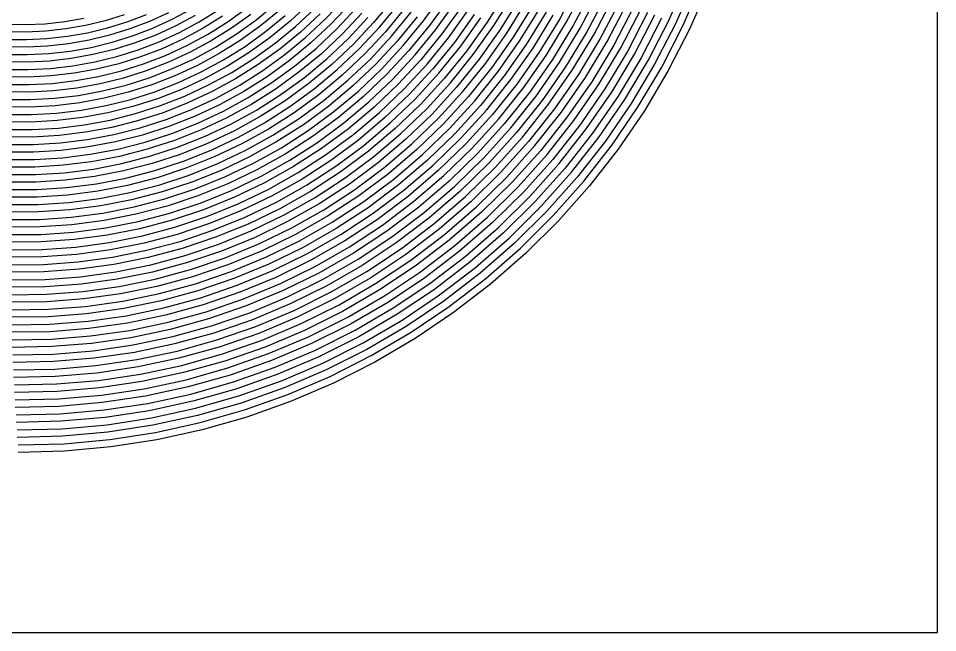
# Model space of a CAD drawing. Header units: metres. Extents: x -61 to 61, y -61 to 61.
# Drawn here: x 0 to 61.2, y -61.2 to -20.3 of the extents above; entities that cross this region are included whole.
import ezdxf

# ---------------------------------------------------------------- set-up
doc = ezdxf.new("R2010")
doc.units = ezdxf.units.M
doc.header["$MEASUREMENT"] = 0
doc.layers.add('2', color=7, linetype='Continuous')

msp = doc.modelspace()

# ---------------------------------------------------------------- linework, layer by layer
at = {"layer": '2', "color": 7}
for points in [[(-61.25, -61.25, 0), (61.25, -61.25, 0), (61.25, 61.25, 0)], [(-0.083, -47.75, 0), (2.916, -47.671, 0), (5.906, -47.403, 0), (8.873, -46.949, 0), (11.807, -46.308, 0), (14.695, -45.485, 0), (17.526, -44.482, 0), (20.289, -43.302, 0), (22.974, -41.951, 0), (25.568, -40.434, 0), (28.063, -38.756, 0), (30.448, -36.925, 0), (32.714, -34.947, 0), (34.852, -32.83, 0), (36.852, -30.583, 0), (38.708, -28.214, 0), (40.412, -25.733, 0), (41.958, -23.149, 0), (43.338, -20.472, 0), (44.547, -17.714, 0)], [(37.284, -18.061, 0), (36.068, -20.362, 0), (34.709, -22.581, 0), (33.214, -24.711, 0), (31.589, -26.741, 0), (29.84, -28.666, 0), (27.974, -30.476, 0), (25.999, -32.165, 0), (23.922, -33.726, 0), (21.751, -35.153, 0), (19.495, -36.441, 0), (17.164, -37.584, 0), (14.766, -38.579, 0), (12.311, -39.42, 0), (9.809, -40.106, 0), (7.269, -40.633, 0), (4.701, -41, 0), (2.117, -41.204, 0), (-0.475, -41.245, 0)], [(-0.423, -41.746, 0), (2.201, -41.7, 0), (4.816, -41.49, 0), (7.414, -41.115, 0), (9.984, -40.578, 0), (12.516, -39.881, 0), (15, -39.025, 0), (17.425, -38.015, 0), (19.783, -36.854, 0), (22.064, -35.548, 0), (24.259, -34.1, 0), (26.359, -32.517, 0), (28.356, -30.805, 0), (30.241, -28.97, 0), (32.009, -27.02, 0), (33.651, -24.962, 0), (35.16, -22.805, 0), (36.532, -20.557, 0), (37.76, -18.226, 0)], [(45.012, -17.899, 0), (43.79, -20.686, 0), (42.395, -23.39, 0), (40.834, -26.001, 0), (39.112, -28.509, 0), (37.237, -30.903, 0), (35.215, -33.173, 0), (33.056, -35.312, 0), (30.766, -37.311, 0), (28.356, -39.161, 0), (25.836, -40.857, 0), (23.214, -42.39, 0), (20.501, -43.755, 0), (17.709, -44.947, 0), (14.848, -45.961, 0), (11.93, -46.793, 0), (8.966, -47.44, 0), (5.968, -47.899, 0), (2.947, -48.17, 0), (-0.084, -48.25, 0)], [(-0.017, -48.75, 0), (3.045, -48.665, 0), (6.097, -48.387, 0), (9.126, -47.919, 0), (12.12, -47.261, 0), (15.067, -46.416, 0), (17.956, -45.387, 0), (20.775, -44.179, 0), (23.514, -42.796, 0), (26.161, -41.243, 0), (28.705, -39.526, 0), (31.137, -37.653, 0), (33.447, -35.631, 0), (35.626, -33.467, 0), (37.666, -31.169, 0), (39.557, -28.748, 0), (41.293, -26.212, 0), (42.866, -23.572, 0), (44.271, -20.838, 0), (45.502, -18.02, 0)], [(45.967, -18.204, 0), (44.724, -21.051, 0), (43.304, -23.813, 0), (41.715, -26.48, 0), (39.961, -29.042, 0), (38.051, -31.488, 0), (35.991, -33.809, 0), (33.79, -35.995, 0), (31.456, -38.039, 0), (28.999, -39.931, 0), (26.428, -41.665, 0), (23.755, -43.234, 0), (20.988, -44.631, 0), (18.14, -45.852, 0), (15.221, -46.891, 0), (12.244, -47.745, 0), (9.219, -48.41, 0), (6.159, -48.883, 0), (3.077, -49.164, 0), (-0.017, -49.25, 0)], [(-0.719, -33.739, 0), (1.402, -33.727, 0), (3.519, -33.583, 0), (5.622, -33.305, 0), (7.705, -32.896, 0), (9.759, -32.357, 0), (11.775, -31.69, 0), (13.747, -30.897, 0), (15.664, -29.981, 0), (17.522, -28.947, 0), (19.311, -27.797, 0), (21.025, -26.537, 0), (22.657, -25.172, 0), (24.2, -23.706, 0), (25.649, -22.146, 0), (26.997, -20.498, 0), (28.239, -18.767, 0)], [(32.48, -18.577, 0), (31.241, -20.574, 0), (29.879, -22.49, 0), (28.4, -24.315, 0), (26.81, -26.044, 0), (25.115, -27.669, 0), (23.321, -29.184, 0), (21.436, -30.583, 0), (19.468, -31.86, 0), (17.424, -33.011, 0), (15.312, -34.031, 0), (13.141, -34.916, 0), (10.919, -35.663, 0), (8.656, -36.269, 0), (6.359, -36.731, 0), (4.039, -37.048, 0), (1.703, -37.218, 0), (-0.637, -37.242, 0)], [(-0.593, -37.743, 0), (1.779, -37.716, 0), (4.145, -37.539, 0), (6.496, -37.215, 0), (8.823, -36.743, 0), (11.116, -36.126, 0), (13.367, -35.366, 0), (15.566, -34.466, 0), (17.704, -33.429, 0), (19.774, -32.259, 0), (21.767, -30.962, 0), (23.675, -29.542, 0), (25.49, -28.004, 0), (27.206, -26.355, 0), (28.815, -24.6, 0), (30.311, -22.748, 0), (31.688, -20.805, 0), (32.941, -18.779, 0)], [(38.21, -18.443, 0), (36.968, -20.802, 0), (35.58, -23.077, 0), (34.052, -25.26, 0), (32.391, -27.342, 0), (30.603, -29.316, 0), (28.694, -31.173, 0), (26.673, -32.905, 0), (24.548, -34.507, 0), (22.327, -35.973, 0), (20.019, -37.295, 0), (17.633, -38.47, 0), (15.179, -39.492, 0), (12.666, -40.358, 0), (10.104, -41.064, 0), (7.503, -41.607, 0), (4.874, -41.986, 0), (2.227, -42.2, 0), (-0.428, -42.246, 0)], [(39.137, -18.823, 0), (37.869, -21.239, 0), (36.452, -23.57, 0), (34.892, -25.807, 0), (33.194, -27.941, 0), (31.367, -29.964, 0), (29.416, -31.867, 0), (27.35, -33.644, 0), (25.178, -35.287, 0), (22.906, -36.79, 0), (20.546, -38.148, 0), (18.105, -39.354, 0), (15.594, -40.404, 0), (13.023, -41.294, 0), (10.401, -42.02, 0), (7.74, -42.581, 0), (5.049, -42.973, 0), (2.34, -43.195, 0), (-0.377, -43.247, 0)], [(-0.373, -42.747, 0), (2.313, -42.696, 0), (4.991, -42.476, 0), (7.651, -42.089, 0), (10.281, -41.535, 0), (12.873, -40.817, 0), (15.414, -39.937, 0), (17.896, -38.899, 0), (20.309, -37.707, 0), (22.642, -36.366, 0), (24.887, -34.88, 0), (27.035, -33.256, 0), (29.077, -31.5, 0), (31.005, -29.619, 0), (32.812, -27.619, 0), (34.49, -25.51, 0), (36.032, -23.299, 0), (37.433, -20.995, 0), (38.687, -18.607, 0)], [(-0.321, -43.748, 0), (2.428, -43.691, 0), (5.168, -43.463, 0), (7.89, -43.062, 0), (10.581, -42.491, 0), (13.232, -41.752, 0), (15.831, -40.848, 0), (18.37, -39.782, 0), (20.837, -38.559, 0), (23.223, -37.183, 0), (25.518, -35.659, 0), (27.713, -33.994, 0), (29.8, -32.193, 0), (31.771, -30.265, 0), (33.616, -28.216, 0), (35.33, -26.055, 0), (36.905, -23.79, 0), (38.335, -21.431, 0), (39.615, -18.985, 0)], [(19.367, -19.347, 0), (18.107, -20.518, 0), (16.777, -21.606, 0), (15.381, -22.609, 0), (13.926, -23.522, 0), (12.416, -24.341, 0), (10.859, -25.064, 0), (9.26, -25.687, 0), (7.626, -26.208, 0), (5.963, -26.626, 0), (4.277, -26.938, 0), (2.576, -27.143, 0), (0.866, -27.241, 0), (-0.846, -27.232, 0)], [(-0.836, -25.731, 0), (0.782, -25.743, 0), (2.398, -25.653, 0), (4.006, -25.462, 0), (5.6, -25.169, 0), (7.172, -24.778, 0), (8.718, -24.288, 0), (10.23, -23.701, 0), (11.703, -23.021, 0), (13.13, -22.249, 0), (14.507, -21.389, 0), (15.828, -20.444, 0), (17.088, -19.417, 0)], [(22.107, -19.359, 0), (20.84, -20.703, 0), (19.492, -21.963, 0), (18.068, -23.136, 0), (16.574, -24.217, 0), (15.015, -25.201, 0), (13.398, -26.086, 0), (11.73, -26.867, 0), (10.016, -27.541, 0), (8.263, -28.106, 0), (6.48, -28.56, 0), (4.672, -28.9, 0), (2.846, -29.127, 0), (1.011, -29.238, 0), (-0.827, -29.234, 0)], [(-0.813, -28.734, 0), (0.994, -28.738, 0), (2.798, -28.629, 0), (4.592, -28.407, 0), (6.369, -28.072, 0), (8.122, -27.626, 0), (9.845, -27.071, 0), (11.529, -26.408, 0), (13.17, -25.641, 0), (14.759, -24.772, 0), (16.292, -23.804, 0), (17.761, -22.742, 0), (19.161, -21.589, 0), (20.486, -20.35, 0), (21.731, -19.03, 0)], [(24.925, -19.09, 0), (23.67, -20.611, 0), (22.321, -22.05, 0), (20.886, -23.401, 0), (19.369, -24.659, 0), (17.776, -25.818, 0), (16.114, -26.875, 0), (14.39, -27.825, 0), (12.61, -28.665, 0), (10.781, -29.391, 0), (8.911, -30, 0), (7.007, -30.491, 0), (5.077, -30.861, 0), (3.128, -31.109, 0), (1.167, -31.234, 0), (-0.796, -31.236, 0)], [(-0.765, -31.737, 0), (1.23, -31.732, 0), (3.222, -31.602, 0), (5.202, -31.347, 0), (7.163, -30.969, 0), (9.096, -30.467, 0), (10.995, -29.845, 0), (12.852, -29.105, 0), (14.659, -28.249, 0), (16.41, -27.281, 0), (18.096, -26.205, 0), (19.713, -25.025, 0), (21.252, -23.745, 0), (22.708, -22.37, 0), (24.076, -20.906, 0), (25.35, -19.359, 0)], [(28.656, -19.044, 0), (27.395, -20.8, 0), (26.027, -22.473, 0), (24.557, -24.056, 0), (22.991, -25.544, 0), (21.335, -26.929, 0), (19.596, -28.208, 0), (17.781, -29.374, 0), (15.896, -30.424, 0), (13.95, -31.353, 0), (11.95, -32.158, 0), (9.903, -32.836, 0), (7.819, -33.383, 0), (5.706, -33.798, 0), (3.571, -34.08, 0), (1.423, -34.227, 0), (-0.729, -34.239, 0)], [(29.516, -19.557, 0), (28.221, -21.366, 0), (26.816, -23.089, 0), (25.306, -24.721, 0), (23.697, -26.254, 0), (21.995, -27.683, 0), (20.207, -29.001, 0), (18.341, -30.204, 0), (16.403, -31.288, 0), (14.401, -32.247, 0), (12.344, -33.079, 0), (10.239, -33.779, 0), (8.096, -34.346, 0), (5.921, -34.776, 0), (3.724, -35.07, 0), (1.514, -35.224, 0), (-0.701, -35.24, 0)], [(-0.691, -34.74, 0), (1.492, -34.725, 0), (3.671, -34.572, 0), (5.837, -34.284, 0), (7.981, -33.859, 0), (10.094, -33.3, 0), (12.169, -32.61, 0), (14.198, -31.791, 0), (16.171, -30.845, 0), (18.081, -29.777, 0), (19.921, -28.591, 0), (21.684, -27.291, 0), (23.362, -25.883, 0), (24.948, -24.372, 0), (26.437, -22.763, 0), (27.823, -21.064, 0), (29.099, -19.28, 0)], [(33.375, -19.026, 0), (32.106, -21.08, 0), (30.711, -23.048, 0), (29.195, -24.925, 0), (27.565, -26.703, 0), (25.826, -28.374, 0), (23.987, -29.932, 0), (22.054, -31.371, 0), (20.035, -32.686, 0), (17.938, -33.871, 0), (15.771, -34.921, 0), (13.544, -35.833, 0), (11.263, -36.604, 0), (8.94, -37.229, 0), (6.582, -37.707, 0), (4.2, -38.036, 0), (1.803, -38.215, 0), (-0.601, -38.243, 0)], [(34.271, -19.474, 0), (32.972, -21.582, 0), (31.544, -23.605, 0), (29.991, -25.533, 0), (28.321, -27.359, 0), (26.54, -29.076, 0), (24.656, -30.678, 0), (22.674, -32.158, 0), (20.605, -33.51, 0), (18.455, -34.729, 0), (16.233, -35.81, 0), (13.949, -36.75, 0), (11.61, -37.544, 0), (9.227, -38.189, 0), (6.809, -38.683, 0), (4.364, -39.024, 0), (1.904, -39.212, 0), (-0.562, -39.244, 0)], [(-0.555, -38.744, 0), (1.88, -38.712, 0), (4.309, -38.528, 0), (6.722, -38.191, 0), (9.109, -37.703, 0), (11.462, -37.066, 0), (13.771, -36.282, 0), (16.027, -35.355, 0), (18.22, -34.287, 0), (20.343, -33.084, 0), (22.386, -31.749, 0), (24.342, -30.288, 0), (26.203, -28.707, 0), (27.962, -27.012, 0), (29.611, -25.209, 0), (31.143, -23.305, 0), (32.554, -21.309, 0), (33.837, -19.227, 0)], [(40.065, -19.201, 0), (38.772, -21.675, 0), (37.326, -24.061, 0), (35.733, -26.352, 0), (33.999, -28.538, 0), (32.133, -30.61, 0), (30.14, -32.56, 0), (28.029, -34.381, 0), (25.809, -36.066, 0), (23.488, -37.607, 0), (21.075, -38.999, 0), (18.579, -40.236, 0), (16.012, -41.314, 0), (13.383, -42.229, 0), (10.702, -42.976, 0), (7.98, -43.554, 0), (5.227, -43.959, 0), (2.456, -44.191, 0), (-0.324, -44.248, 0)], [(40.995, -19.576, 0), (39.676, -22.107, 0), (38.201, -24.55, 0), (36.575, -26.895, 0), (34.806, -29.132, 0), (32.901, -31.254, 0), (30.866, -33.251, 0), (28.71, -35.116, 0), (26.442, -36.842, 0), (24.071, -38.422, 0), (21.606, -39.849, 0), (19.056, -41.118, 0), (16.433, -42.224, 0), (13.745, -43.163, 0), (11.005, -43.932, 0), (8.222, -44.526, 0), (5.408, -44.945, 0), (2.574, -45.186, 0), (-0.269, -45.248, 0)], [(-0.266, -44.748, 0), (2.546, -44.687, 0), (5.349, -44.448, 0), (8.131, -44.035, 0), (10.883, -43.447, 0), (13.594, -42.687, 0), (16.251, -41.758, 0), (18.846, -40.664, 0), (21.367, -39.409, 0), (23.806, -37.998, 0), (26.151, -36.436, 0), (28.394, -34.729, 0), (30.526, -32.885, 0), (32.538, -30.91, 0), (34.423, -28.811, 0), (36.172, -26.599, 0), (37.78, -24.28, 0), (39.239, -21.864, 0), (40.544, -19.361, 0)], [(15.494, -20.07, 0), (14.197, -20.995, 0), (12.846, -21.837, 0), (11.444, -22.591, 0), (9.999, -23.256, 0), (8.515, -23.829, 0), (6.999, -24.307, 0), (5.457, -24.689, 0), (3.894, -24.973, 0), (2.317, -25.158, 0), (0.732, -25.244, 0), (-0.855, -25.23, 0)], [(13.609, -20.185, 0), (12.309, -20.992, 0), (10.962, -21.714, 0), (9.573, -22.351, 0), (8.147, -22.898, 0), (6.69, -23.355, 0), (5.208, -23.719, 0), (3.706, -23.99, 0), (2.191, -24.165, 0), (0.669, -24.245, 0), (-0.855, -24.229, 0)], [(17.418, -19.792, 0), (16.134, -20.839, 0), (14.788, -21.803, 0), (13.384, -22.68, 0), (11.929, -23.467, 0), (10.428, -24.161, 0), (8.886, -24.758, 0), (7.311, -25.258, 0), (5.708, -25.658, 0), (4.084, -25.956, 0), (2.445, -26.151, 0), (0.797, -26.243, 0), (-0.852, -26.231, 0)], [(11.775, -20.145, 0), (10.482, -20.836, 0), (9.149, -21.444, 0), (7.781, -21.967, 0), (6.383, -22.403, 0), (4.961, -22.749, 0), (3.521, -23.006, 0), (2.069, -23.172, 0), (0.609, -23.246, 0), (-0.852, -23.229, 0)], [(10.005, -19.957, 0), (8.728, -20.536, 0), (7.417, -21.034, 0), (6.079, -21.449, 0), (4.718, -21.779, 0), (3.339, -22.022, 0), (1.949, -22.179, 0), (0.552, -22.247, 0), (-0.846, -22.228, 0)], [(-0.838, -24.73, 0), (0.717, -24.744, 0), (2.271, -24.66, 0), (3.817, -24.479, 0), (5.349, -24.201, 0), (6.861, -23.827, 0), (8.347, -23.358, 0), (9.801, -22.797, 0), (11.218, -22.145, 0), (12.592, -21.406, 0), (13.917, -20.581, 0), (15.188, -19.674, 0)], [(20.103, -20.026, 0), (18.799, -21.241, 0), (17.422, -22.372, 0), (15.976, -23.414, 0), (14.469, -24.362, 0), (12.906, -25.214, 0), (11.293, -25.966, 0), (9.637, -26.614, 0), (7.943, -27.157, 0), (6.22, -27.593, 0), (4.473, -27.919, 0), (2.71, -28.135, 0), (0.937, -28.24, 0), (-0.838, -28.233, 0)], [(7.057, -20.101, 0), (5.778, -20.495, 0), (4.477, -20.808, 0), (3.16, -21.038, 0), (1.831, -21.185, 0), (0.497, -21.248, 0), (-0.838, -21.227, 0)], [(-0.837, -23.73, 0), (0.655, -23.745, 0), (2.146, -23.667, 0), (3.63, -23.496, 0), (5.1, -23.231, 0), (6.552, -22.875, 0), (7.979, -22.427, 0), (9.376, -21.891, 0), (10.737, -21.268, 0), (12.056, -20.56, 0), (13.329, -19.771, 0)], [(-0.834, -22.729, 0), (0.596, -22.746, 0), (2.024, -22.674, 0), (3.446, -22.512, 0), (4.855, -22.261, 0), (6.246, -21.922, 0), (7.614, -21.496, 0), (8.953, -20.984, 0), (10.257, -20.389, 0), (11.523, -19.714, 0)], [(-0.831, -26.732, 0), (0.85, -26.742, 0), (2.529, -26.645, 0), (4.199, -26.444, 0), (5.853, -26.138, 0), (7.486, -25.728, 0), (9.091, -25.217, 0), (10.66, -24.605, 0), (12.189, -23.896, 0), (13.671, -23.092, 0), (15.1, -22.196, 0), (16.47, -21.212, 0), (17.776, -20.143, 0)], [(-0.827, -21.728, 0), (0.539, -21.747, 0), (1.905, -21.68, 0), (3.264, -21.528, 0), (4.612, -21.29, 0), (5.943, -20.968, 0), (7.251, -20.563, 0), (8.532, -20.076, 0)], [(-0.823, -27.733, 0), (0.92, -27.74, 0), (2.662, -27.637, 0), (4.394, -27.426, 0), (6.11, -27.105, 0), (7.803, -26.678, 0), (9.466, -26.144, 0), (11.094, -25.507, 0), (12.678, -24.769, 0), (14.214, -23.933, 0), (15.695, -23.001, 0), (17.114, -21.978, 0), (18.467, -20.867, 0), (19.749, -19.673, 0)], [(22.887, -19.986, 0), (21.58, -21.377, 0), (20.188, -22.683, 0), (18.717, -23.898, 0), (17.174, -25.018, 0), (15.564, -26.039, 0), (13.893, -26.956, 0), (12.169, -27.766, 0), (10.397, -28.466, 0), (8.586, -29.054, 0), (6.742, -29.526, 0), (4.873, -29.881, 0), (2.986, -30.118, 0), (1.088, -30.236, 0), (-0.813, -30.235, 0)], [(-0.8, -29.735, 0), (1.07, -29.736, 0), (2.936, -29.621, 0), (4.792, -29.388, 0), (6.631, -29.038, 0), (8.444, -28.574, 0), (10.226, -27.997, 0), (11.968, -27.308, 0), (13.664, -26.512, 0), (15.307, -25.61, 0), (16.891, -24.606, 0), (18.409, -23.505, 0), (19.856, -22.31, 0), (21.225, -21.026, 0), (22.511, -19.658, 0)], [(25.747, -19.662, 0), (24.454, -21.234, 0), (23.065, -22.721, 0), (21.585, -24.117, 0), (20.022, -25.417, 0), (18.38, -26.616, 0), (16.667, -27.71, 0), (14.89, -28.693, 0), (13.054, -29.562, 0), (11.168, -30.314, 0), (9.239, -30.946, 0), (7.275, -31.456, 0), (5.284, -31.841, 0), (3.273, -32.1, 0), (1.25, -32.232, 0), (-0.777, -32.237, 0)], [(-0.743, -32.738, 0), (1.315, -32.73, 0), (3.369, -32.593, 0), (5.411, -32.327, 0), (7.433, -31.933, 0), (9.426, -31.413, 0), (11.384, -30.768, 0), (13.298, -30.001, 0), (15.161, -29.116, 0), (16.964, -28.115, 0), (18.702, -27.002, 0), (20.368, -25.782, 0), (21.953, -24.459, 0), (23.453, -23.039, 0), (24.861, -21.527, 0), (26.172, -19.929, 0)], [(30.378, -20.067, 0), (29.05, -21.929, 0), (27.607, -23.703, 0), (26.057, -25.384, 0), (24.405, -26.962, 0), (22.657, -28.434, 0), (20.821, -29.793, 0), (18.903, -31.033, 0), (16.912, -32.15, 0), (14.856, -33.14, 0), (12.741, -33.998, 0), (10.578, -34.721, 0), (8.374, -35.308, 0), (6.139, -35.754, 0), (3.88, -36.059, 0), (1.607, -36.221, 0), (-0.671, -36.241, 0)], [(-0.661, -35.741, 0), (1.585, -35.722, 0), (3.826, -35.562, 0), (6.054, -35.261, 0), (8.259, -34.821, 0), (10.432, -34.243, 0), (12.566, -33.53, 0), (14.651, -32.683, 0), (16.679, -31.708, 0), (18.643, -30.606, 0), (20.534, -29.383, 0), (22.345, -28.043, 0), (24.069, -26.592, 0), (25.699, -25.035, 0), (27.228, -23.378, 0), (28.65, -21.628, 0), (29.961, -19.791, 0)], [(35.169, -19.919, 0), (33.84, -22.083, 0), (32.378, -24.159, 0), (30.789, -26.138, 0), (29.08, -28.013, 0), (27.256, -29.777, 0), (25.326, -31.422, 0), (23.297, -32.943, 0), (21.177, -34.332, 0), (18.974, -35.586, 0), (16.697, -36.698, 0), (14.356, -37.665, 0), (11.959, -38.482, 0), (9.516, -39.148, 0), (7.037, -39.658, 0), (4.532, -40.012, 0), (2.009, -40.208, 0), (-0.52, -40.245, 0)], [(-0.513, -39.745, 0), (1.984, -39.708, 0), (4.475, -39.515, 0), (6.95, -39.166, 0), (9.398, -38.662, 0), (11.811, -38.005, 0), (14.178, -37.198, 0), (16.49, -36.243, 0), (18.739, -35.144, 0), (20.914, -33.907, 0), (23.008, -32.534, 0), (25.012, -31.033, 0), (26.919, -29.408, 0), (28.72, -27.666, 0), (30.408, -25.815, 0), (31.978, -23.86, 0), (33.421, -21.81, 0), (34.734, -19.673, 0)], [(-0.469, -40.745, 0), (2.091, -40.704, 0), (4.644, -40.503, 0), (7.181, -40.141, 0), (9.69, -39.62, 0), (12.162, -38.943, 0), (14.588, -38.112, 0), (16.956, -37.13, 0), (19.26, -36, 0), (21.488, -34.728, 0), (23.632, -33.318, 0), (25.684, -31.776, 0), (27.636, -30.107, 0), (29.48, -28.319, 0), (31.208, -26.418, 0), (32.813, -24.412, 0), (34.29, -22.309, 0), (35.632, -20.116, 0)], [(41.925, -19.949, 0), (40.581, -22.537, 0), (39.077, -25.036, 0), (37.419, -27.435, 0), (35.615, -29.725, 0), (33.67, -31.896, 0), (31.594, -33.94, 0), (29.394, -35.85, 0), (27.078, -37.617, 0), (24.657, -39.235, 0), (22.139, -40.697, 0), (19.535, -41.998, 0), (16.856, -43.133, 0), (14.11, -44.097, 0), (11.311, -44.886, 0), (8.467, -45.498, 0), (5.592, -45.93, 0), (2.696, -46.181, 0), (-0.21, -46.249, 0)], [(-0.208, -45.749, 0), (2.667, -45.682, 0), (5.532, -45.434, 0), (8.376, -45.007, 0), (11.188, -44.401, 0), (13.958, -43.621, 0), (16.674, -42.667, 0), (19.325, -41.545, 0), (21.9, -40.258, 0), (24.391, -38.811, 0), (26.786, -37.211, 0), (29.077, -35.463, 0), (31.253, -33.574, 0), (33.307, -31.552, 0), (35.231, -29.404, 0), (37.016, -27.139, 0), (38.656, -24.766, 0), (40.144, -22.295, 0), (41.474, -19.734, 0)], [(-0.147, -46.749, 0), (2.79, -46.676, 0), (5.717, -46.419, 0), (8.623, -45.978, 0), (11.496, -45.355, 0), (14.325, -44.553, 0), (17.099, -43.575, 0), (19.806, -42.424, 0), (22.436, -41.105, 0), (24.978, -39.623, 0), (27.424, -37.985, 0), (29.761, -36.195, 0), (31.983, -34.262, 0), (34.079, -32.192, 0), (36.041, -29.995, 0), (37.862, -27.678, 0), (39.533, -25.251, 0), (41.05, -22.723, 0), (42.405, -20.104, 0)], [(-0.818, -20.728, 0), (0.485, -20.748, 0), (1.788, -20.687, 0), (3.086, -20.543, 0), (4.372, -20.319, 0)], [(-0.784, -30.736, 0), (1.149, -30.734, 0), (3.078, -30.612, 0), (4.996, -30.368, 0), (6.895, -30.004, 0), (8.769, -29.521, 0), (10.609, -28.921, 0), (12.409, -28.207, 0), (14.16, -27.381, 0), (15.857, -26.446, 0), (17.492, -25.406, 0), (19.06, -24.266, 0), (20.553, -23.028, 0), (21.966, -21.699, 0), (23.293, -20.283, 0)], [(26.57, -20.232, 0), (25.239, -21.855, 0), (23.81, -23.39, 0), (22.287, -24.831, 0), (20.677, -26.174, 0), (18.987, -27.413, 0), (17.223, -28.543, 0), (15.392, -29.559, 0), (13.501, -30.458, 0), (11.558, -31.237, 0), (9.57, -31.891, 0), (7.546, -32.42, 0), (5.493, -32.82, 0), (3.42, -33.09, 0), (1.335, -33.23, 0), (-0.754, -33.238, 0)], [(-0.629, -36.742, 0), (1.681, -36.719, 0), (3.984, -36.551, 0), (6.274, -36.238, 0), (8.54, -35.782, 0), (10.773, -35.185, 0), (12.965, -34.448, 0), (15.107, -33.575, 0), (17.191, -32.569, 0), (19.207, -31.433, 0), (21.149, -30.173, 0), (23.009, -28.793, 0), (24.779, -27.299, 0), (26.451, -25.696, 0), (28.02, -23.99, 0), (29.48, -22.189, 0), (30.824, -20.299, 0)], [(42.857, -20.318, 0), (41.488, -22.965, 0), (39.955, -25.52, 0), (38.265, -27.973, 0), (36.425, -30.315, 0), (34.442, -32.536, 0), (32.324, -34.627, 0), (30.079, -36.581, 0), (27.716, -38.39, 0), (25.245, -40.046, 0), (22.675, -41.544, 0), (20.017, -42.877, 0), (17.281, -44.04, 0), (14.478, -45.029, 0), (11.619, -45.84, 0), (8.715, -46.469, 0), (5.778, -46.915, 0), (2.82, -47.175, 0), (-0.148, -47.249, 0)]]:
    msp.add_polyline3d(points, dxfattribs=at)

doc.saveas('drawing.dxf')
